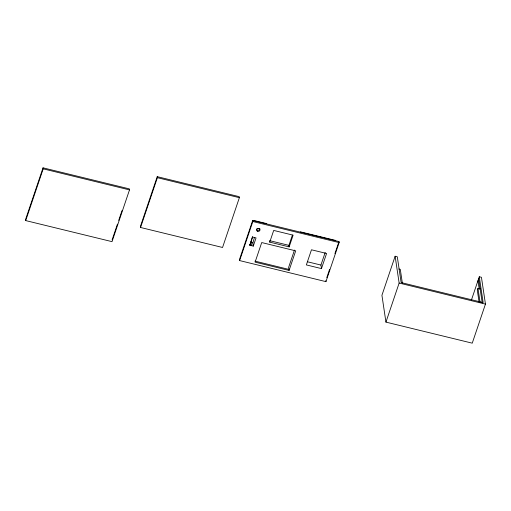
<?xml version="1.0" encoding="UTF-8"?>
<svg xmlns="http://www.w3.org/2000/svg" width="511" height="511" viewBox="0 0 511 511"><rect width="100%" height="100%" fill="white"/><g stroke="black" fill="none" stroke-linecap="round" stroke-linejoin="round"><path stroke-width="0.77" d="M43.039 167.832L25.55 219.577L25.703 220.592L112.011 241.646L129.5 189.9L129.353 188.885L43.039 167.832L43.192 168.841L25.703 220.592M112.113 239.883L117.441 224.137M118.705 220.388L122.001 210.634M157.235 176.665L140.404 226.462L140.551 227.478L222.547 247.477L239.378 197.68L239.231 196.671L157.235 176.665L157.382 177.681L140.551 227.478M252.67 220.509L239.467 259.569L239.621 260.578L325.935 281.638L339.132 242.578L338.985 241.569L252.67 220.509L252.824 221.525L239.621 260.578M249.822 245.261L252.594 237.059L256.049 237.896L253.277 246.104L249.822 245.261L252.517 236.548M250.045 245.018L251.016 242.137L252.747 242.559L253.277 246.104M252.817 243.064L254.491 237.385M269.738 242.137L273.698 230.423L293.116 235.156L289.156 246.877L269.738 242.137L269.508 240.617M289.156 246.877L288.932 245.357L292.394 235.105M294.483 250.071L288.626 267.387L289.079 270.428L255.098 262.137L261.715 242.559L295.697 250.85L289.079 270.428M321.464 268.601L326.58 253.469L311.474 249.783L306.357 264.915L321.464 268.601L320.934 265.062L325.188 252.479M326.797 277.62L329.589 269.354M334.922 253.584L338.985 241.569M479.286 276.77L483.144 302.576L401.148 282.57L397.29 256.765L395.131 256.241L381.928 295.294L385.939 322.115L472.247 343.168L485.45 304.115L481.445 277.294L479.286 276.77L471.334 300.296M385.939 322.115L399.142 283.056L395.131 256.241M480.136 288.843L477.977 288.319L477.319 290.267L479.075 302.033M157.382 177.681L239.378 197.68M43.192 168.841L129.5 189.9M253.897 220.49L266.416 223.543M300.398 231.834L335.676 240.438M252.824 221.525L339.132 242.578M398.861 269.016L400.298 269.367L402.406 283.484M270.255 240.802L288.932 245.357M249.745 244.75L251.469 245.171L251.016 242.137M399.142 283.056L485.45 304.115M307.341 261.741L320.934 265.062M254.944 261.121L288.932 269.412M478.622 278.725L482.243 302.959M477.964 280.68L479.241 289.239M477.977 288.319L480.091 302.435M325.782 280.622L325.935 281.638M259.077 228.545A2.83 2.523 -8.5 0 1 256.931 228.794M259.78 228.494A1.699 1.514 -8.5 0 1 258.515 230.352A1.699 1.514 -8.5 0 1 256.484 229.273M257.384 231.208A1.699 1.514 -8.5 0 0 259.978 229.899A1.699 1.514 -8.5 0 0 257.487 228.583A1.699 1.514 -8.5 0 0 257.384 231.208"/></g></svg>
